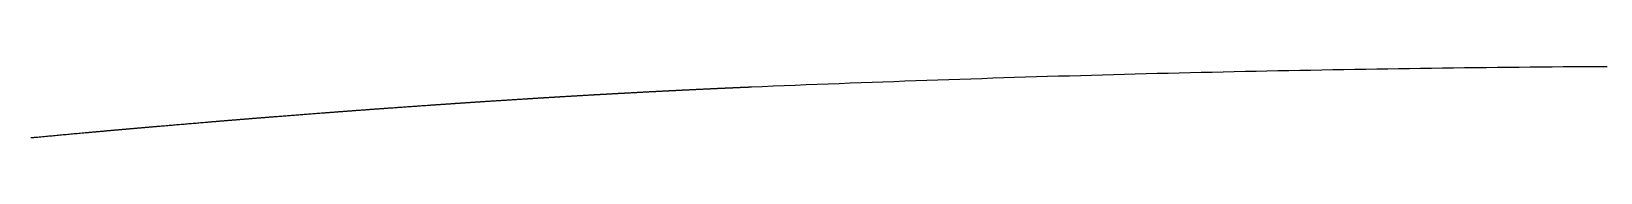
# Model space of a CAD drawing. Header units: millimetres. Extents: x 0 to 610, y 0 to 457.
# Drawn here: x 136.82 to 139.794, y 112.247 to 112.382 of the extents above; entities that cross this region are included whole.
import ezdxf

# ---------------------------------------------------------------- set-up
doc = ezdxf.new("R2010")
doc.units = ezdxf.units.MM
doc.layers.add('CUT_AIRCRAFT', color=7, linetype='Continuous')

msp = doc.modelspace()

# ---------------------------------------------------------------- linework, layer by layer
at = {"layer": 'CUT_AIRCRAFT'}
msp.add_lwpolyline([(136.81876, 112.24655), (136.82034, 112.2467), (136.82186, 112.24684), (136.82326, 112.24697), (136.82454, 112.24709), (136.82584, 112.24721), (136.82738, 112.24735), (136.82935, 112.24754), (136.83188, 112.24777), (136.83484, 112.24805), (136.83804, 112.24834), (136.84126, 112.24864), (136.84435, 112.24893), (136.84734, 112.24921), (136.85025, 112.24948), (136.85317, 112.24975), (136.85611, 112.25002), (136.85909, 112.25029), (136.86208, 112.25057), (136.86507, 112.25084), (136.86806, 112.25112), (136.87104, 112.25139), (136.87401, 112.25167), (136.87698, 112.25194), (136.87995, 112.25221), (136.88292, 112.25248), (136.8859, 112.25275), (136.88888, 112.25303), (136.89188, 112.2533), (136.89487, 112.25357), (136.89785, 112.25384), (136.90079, 112.25411), (136.9037, 112.25438), (136.90661, 112.25464), (136.90959, 112.25491), (136.91269, 112.25519), (136.91593, 112.25549), (136.91913, 112.25578), (136.92209, 112.25604), (136.9246, 112.25627), (136.92652, 112.25644), (136.92799, 112.25658), (136.92922, 112.25669), (136.93042, 112.25679), (136.93174, 112.25691), (136.93319, 112.25704), (136.93471, 112.25718), (136.93623, 112.25732), (136.93772, 112.25745), (136.93917, 112.25758), (136.94061, 112.25771), (136.94205, 112.25784), (136.94349, 112.25797), (136.94494, 112.2581), (136.9464, 112.25823), (136.94786, 112.25836), (136.94932, 112.25849), (136.95077, 112.25862), (136.95222, 112.25875), (136.95368, 112.25888), (136.95513, 112.25901), (136.95658, 112.25914), (136.95804, 112.25927), (136.95949, 112.2594), (136.96095, 112.25953), (136.9624, 112.25966), (136.96385, 112.25979), (136.96531, 112.25992), (136.96676, 112.26005), (136.96821, 112.26018), (136.96967, 112.2603), (136.97112, 112.26043), (136.97257, 112.26056), (136.97403, 112.26069), (136.97548, 112.26082), (136.97693, 112.26095), (136.97839, 112.26108), (136.97984, 112.26121), (136.98129, 112.26134), (136.98275, 112.26146), (136.9842, 112.26159), (136.98565, 112.26172), (136.98711, 112.26185), (136.98856, 112.26198), (136.99001, 112.26211), (136.99147, 112.26223), (136.99292, 112.26236), (136.99437, 112.26249), (136.99582, 112.26262), (136.99728, 112.26275), (136.99873, 112.26287), (137.00018, 112.263), (137.00164, 112.26313), (137.00309, 112.26326), (137.00454, 112.26338), (137.006, 112.26351), (137.00745, 112.26364), (137.0089, 112.26377), (137.01035, 112.26389), (137.01181, 112.26402), (137.01326, 112.26415), (137.01471, 112.26427), (137.01617, 112.2644), (137.01762, 112.26453), (137.01907, 112.26466), (137.02052, 112.26478), (137.02198, 112.26491), (137.02343, 112.26504), (137.02488, 112.26516), (137.02633, 112.26529), (137.02779, 112.26542), (137.02924, 112.26554), (137.03069, 112.26567), (137.03214, 112.26579), (137.0336, 112.26592), (137.03505, 112.26605), (137.0365, 112.26617), (137.03795, 112.2663), (137.0394, 112.26642), (137.04086, 112.26655), (137.04231, 112.26668), (137.04377, 112.2668), (137.04522, 112.26693), (137.04667, 112.26705), (137.0481, 112.26718), (137.04954, 112.2673), (137.05099, 112.26743), (137.05247, 112.26755), (137.05399, 112.26769), (137.0555, 112.26782), (137.05694, 112.26794), (137.05828, 112.26806), (137.0595, 112.26816), (137.06075, 112.26827), (137.06222, 112.26839), (137.06409, 112.26856), (137.0665, 112.26876), (137.06931, 112.269), (137.07235, 112.26926), (137.07541, 112.26953), (137.07835, 112.26978), (137.08118, 112.27002), (137.08395, 112.27026), (137.08672, 112.27049), (137.08952, 112.27073), (137.09235, 112.27097), (137.09519, 112.27121), (137.09803, 112.27145), (137.10087, 112.27169), (137.1037, 112.27193), (137.10653, 112.27217), (137.10935, 112.27241), (137.11217, 112.27265), (137.11499, 112.27289), (137.11782, 112.27313), (137.12066, 112.27336), (137.12351, 112.2736), (137.12635, 112.27384), (137.12918, 112.27408), (137.13197, 112.27431), (137.13473, 112.27455), (137.1375, 112.27478), (137.14034, 112.27501), (137.14328, 112.27526), (137.14636, 112.27552), (137.1494, 112.27577), (137.15221, 112.276), (137.15459, 112.2762), (137.15641, 112.27635), (137.1578, 112.27647), (137.15897, 112.27657), (137.1601, 112.27666), (137.16135, 112.27676), (137.16273, 112.27688), (137.16416, 112.277), (137.1656, 112.27711), (137.16701, 112.27723), (137.16839, 112.27734), (137.16975, 112.27746), (137.1711, 112.27757), (137.17247, 112.27768), (137.17385, 112.2778), (137.17523, 112.27791), (137.17661, 112.27802), (137.17799, 112.27814), (137.17936, 112.27825), (137.18074, 112.27836), (137.18211, 112.27848), (137.18349, 112.27859), (137.18486, 112.2787), (137.18624, 112.27882), (137.18761, 112.27893), (137.18899, 112.27904), (137.19037, 112.27915), (137.19174, 112.27927), (137.19312, 112.27938), (137.19449, 112.27949), (137.19587, 112.2796), (137.19725, 112.27972), (137.19862, 112.27983), (137.2, 112.27994), (137.20137, 112.28005), (137.20275, 112.28017), (137.20412, 112.28028), (137.2055, 112.28039), (137.20687, 112.2805), (137.20825, 112.28061), (137.20962, 112.28073), (137.211, 112.28084), (137.21237, 112.28095), (137.21375, 112.28106), (137.21512, 112.28117), (137.2165, 112.28128), (137.21787, 112.2814), (137.21925, 112.28151), (137.22062, 112.28162), (137.222, 112.28173), (137.22337, 112.28184), (137.22475, 112.28195), (137.22612, 112.28206), (137.2275, 112.28217), (137.22887, 112.28229), (137.23025, 112.2824), (137.23162, 112.28251), (137.233, 112.28262), (137.23437, 112.28273), (137.23575, 112.28284), (137.23712, 112.28295), (137.2385, 112.28306), (137.23987, 112.28317), (137.24124, 112.28328), (137.24262, 112.28339), (137.24399, 112.2835), (137.24537, 112.28361), (137.24674, 112.28372), (137.24812, 112.28383), (137.24949, 112.28394), (137.25086, 112.28405), (137.25224, 112.28416), (137.25361, 112.28427), (137.25499, 112.28438), (137.25636, 112.28449), (137.25773, 112.2846), (137.25911, 112.28471), (137.26048, 112.28482), (137.26185, 112.28493), (137.26323, 112.28504), (137.2646, 112.28515), (137.26598, 112.28526), (137.26736, 112.28537), (137.26873, 112.28548), (137.2701, 112.28559), (137.27146, 112.28569), (137.27282, 112.2858), (137.27419, 112.28591), (137.27559, 112.28602), (137.27703, 112.28614), (137.27845, 112.28625), (137.27982, 112.28636), (137.28109, 112.28646), (137.28224, 112.28655), (137.28343, 112.28664), (137.28481, 112.28675), (137.28658, 112.28689), (137.28885, 112.28707), (137.2915, 112.28728), (137.29436, 112.2875), (137.29724, 112.28773), (137.30001, 112.28795), (137.30268, 112.28816), (137.30529, 112.28836), (137.3079, 112.28856), (137.31054, 112.28877), (137.3132, 112.28898), (137.31588, 112.28919), (137.31856, 112.2894), (137.32123, 112.2896), (137.3239, 112.28981), (137.32656, 112.29002), (137.32921, 112.29022), (137.33187, 112.29043), (137.33453, 112.29063), (137.3372, 112.29084), (137.33987, 112.29105), (137.34255, 112.29125), (137.34523, 112.29146), (137.34789, 112.29166), (137.35052, 112.29187), (137.35312, 112.29207), (137.35573, 112.29227), (137.3584, 112.29247), (137.36118, 112.29268), (137.36407, 112.2929), (137.36694, 112.29312), (137.36959, 112.29332), (137.37183, 112.29349), (137.37354, 112.29363), (137.37485, 112.29372), (137.37593, 112.29381), (137.37699, 112.29389), (137.37817, 112.29398), (137.37946, 112.29407), (137.3808, 112.29418), (137.38215, 112.29428), (137.38347, 112.29438), (137.38476, 112.29448), (137.38604, 112.29457), (137.38731, 112.29467), (137.3886, 112.29477), (137.38988, 112.29486), (137.39118, 112.29496), (137.39247, 112.29506), (137.39377, 112.29516), (137.39506, 112.29525), (137.39635, 112.29535), (137.39763, 112.29545), (137.39892, 112.29554), (137.40021, 112.29564), (137.4015, 112.29574), (137.40279, 112.29583), (137.40408, 112.29593), (137.40537, 112.29603), (137.40666, 112.29612), (137.40795, 112.29622), (137.40924, 112.29632), (137.41053, 112.29641), (137.41182, 112.29651), (137.41311, 112.29661), (137.4144, 112.2967), (137.41569, 112.2968), (137.41698, 112.2969), (137.41827, 112.29699), (137.41956, 112.29709), (137.42085, 112.29718), (137.42214, 112.29728), (137.42343, 112.29738), (137.42472, 112.29747), (137.426, 112.29757), (137.42729, 112.29766), (137.42858, 112.29776), (137.42987, 112.29785), (137.43116, 112.29795), (137.43245, 112.29805), (137.43374, 112.29814), (137.43503, 112.29824), (137.43632, 112.29833), (137.4376, 112.29843), (137.43889, 112.29852), (137.44018, 112.29862), (137.44147, 112.29871), (137.44276, 112.29881), (137.44405, 112.2989), (137.44534, 112.299), (137.44663, 112.29909), (137.44791, 112.29919), (137.4492, 112.29928), (137.45049, 112.29938), (137.45178, 112.29947), (137.45307, 112.29957), (137.45436, 112.29966), (137.45565, 112.29975), (137.45693, 112.29985), (137.45822, 112.29994), (137.45951, 112.30004), (137.4608, 112.30013), (137.46208, 112.30023), (137.46337, 112.30032), (137.46466, 112.30041), (137.46595, 112.30051), (137.46724, 112.3006), (137.46852, 112.3007), (137.46981, 112.30079), (137.4711, 112.30088), (137.47238, 112.30098), (137.47367, 112.30107), (137.47496, 112.30116), (137.47625, 112.30126), (137.47754, 112.30135), (137.47883, 112.30144), (137.48011, 112.30154), (137.48138, 112.30163), (137.48266, 112.30172), (137.48395, 112.30181), (137.48526, 112.30191), (137.4866, 112.30201), (137.48794, 112.3021), (137.48922, 112.3022), (137.49041, 112.30228), (137.49149, 112.30236), (137.4926, 112.30244), (137.4939, 112.30253), (137.49556, 112.30265), (137.49768, 112.3028), (137.50015, 112.30298), (137.50281, 112.30317), (137.5055, 112.30336), (137.50808, 112.30355), (137.51057, 112.30373), (137.51301, 112.3039), (137.51544, 112.30407), (137.51789, 112.30425), (137.52038, 112.30443), (137.52287, 112.3046), (137.52537, 112.30478), (137.52787, 112.30496), (137.53035, 112.30513), (137.53283, 112.30531), (137.53531, 112.30548), (137.53779, 112.30566), (137.54027, 112.30583), (137.54275, 112.30601), (137.54524, 112.30618), (137.54774, 112.30636), (137.55024, 112.30653), (137.55272, 112.30671), (137.55518, 112.30688), (137.5576, 112.30705), (137.56004, 112.30722), (137.56252, 112.30739), (137.56511, 112.30757), (137.56781, 112.30776), (137.57048, 112.30794), (137.57295, 112.30811), (137.57504, 112.30826), (137.57663, 112.30837), (137.57784, 112.30845), (137.57885, 112.30852), (137.57983, 112.30859), (137.58092, 112.30866), (137.58211, 112.30875), (137.58336, 112.30883), (137.58461, 112.30892), (137.58584, 112.309), (137.58704, 112.30908), (137.58822, 112.30917), (137.5894, 112.30925), (137.59059, 112.30933), (137.59179, 112.30941), (137.59299, 112.30949), (137.59419, 112.30957), (137.59539, 112.30966), (137.59658, 112.30974), (137.59778, 112.30982), (137.59897, 112.3099), (137.60017, 112.30998), (137.60136, 112.31006), (137.60256, 112.31015), (137.60376, 112.31023), (137.60495, 112.31031), (137.60615, 112.31039), (137.60735, 112.31047), (137.60854, 112.31055), (137.60974, 112.31063), (137.61093, 112.31072), (137.61213, 112.3108), (137.61333, 112.31088), (137.61452, 112.31096), (137.61572, 112.31104), (137.61691, 112.31112), (137.61811, 112.3112), (137.6193, 112.31128), (137.6205, 112.31136), (137.62169, 112.31144), (137.62289, 112.31152), (137.62408, 112.3116), (137.62528, 112.31169), (137.62647, 112.31177), (137.62767, 112.31185), (137.62886, 112.31193), (137.63006, 112.31201), (137.63125, 112.31209), (137.63245, 112.31217), (137.63364, 112.31225), (137.63484, 112.31233), (137.63603, 112.31241), (137.63723, 112.31249), (137.63842, 112.31257), (137.63962, 112.31265), (137.64081, 112.31273), (137.64201, 112.31281), (137.6432, 112.31289), (137.64439, 112.31297), (137.64559, 112.31305), (137.64678, 112.31312), (137.64798, 112.3132), (137.64917, 112.31328), (137.65037, 112.31336), (137.65156, 112.31344), (137.65276, 112.31352), (137.65395, 112.3136), (137.65514, 112.31368), (137.65634, 112.31376), (137.65753, 112.31384), (137.65872, 112.31392), (137.65992, 112.314), (137.66111, 112.31407), (137.6623, 112.31415), (137.6635, 112.31423), (137.66469, 112.31431), (137.66588, 112.31439), (137.66707, 112.31447), (137.66827, 112.31455), (137.66946, 112.31462), (137.67065, 112.3147), (137.67185, 112.31478), (137.67305, 112.31486), (137.67424, 112.31494), (137.67543, 112.31502), (137.67661, 112.31509), (137.67779, 112.31517), (137.67899, 112.31525), (137.6802, 112.31533), (137.68143, 112.31541), (137.68265, 112.31549), (137.68384, 112.31557), (137.68497, 112.31564), (137.68603, 112.31571), (137.6871, 112.31578), (137.6883, 112.31586), (137.68974, 112.31595), (137.69149, 112.31606), (137.69348, 112.31619), (137.69559, 112.31633), (137.69772, 112.31647), (137.69979, 112.3166), (137.70178, 112.31673), (137.70375, 112.31685), (137.70571, 112.31698), (137.70768, 112.31711), (137.70968, 112.31724), (137.71168, 112.31736), (137.71369, 112.31749), (137.71569, 112.31762), (137.71768, 112.31775), (137.71968, 112.31788), (137.72167, 112.318), (137.72366, 112.31813), (137.72565, 112.31826), (137.72764, 112.31838), (137.72964, 112.31851), (137.73165, 112.31864), (137.73366, 112.31876), (137.73565, 112.31889), (137.73762, 112.31901), (137.73956, 112.31914), (137.74151, 112.31926), (137.74351, 112.31939), (137.7456, 112.31952), (137.74779, 112.31965), (137.74996, 112.31979), (137.75194, 112.31991), (137.75357, 112.32002), (137.75474, 112.32009), (137.75556, 112.32014), (137.75618, 112.32018), (137.75678, 112.32022), (137.75749, 112.32026), (137.75829, 112.32031), (137.75914, 112.32036), (137.75999, 112.32042), (137.76082, 112.32047), (137.76163, 112.32052), (137.76242, 112.32057), (137.76321, 112.32062), (137.764, 112.32067), (137.7648, 112.32072), (137.76561, 112.32077), (137.76642, 112.32082), (137.76722, 112.32087), (137.76802, 112.32092), (137.76882, 112.32097), (137.76963, 112.32101), (137.77043, 112.32106), (137.77123, 112.32111), (137.77203, 112.32116), (137.77284, 112.32121), (137.77364, 112.32126), (137.77444, 112.32131), (137.77524, 112.32136), (137.77605, 112.32141), (137.77685, 112.32146), (137.77765, 112.32151), (137.77845, 112.32156), (137.77926, 112.32161), (137.78006, 112.32166), (137.78086, 112.32171), (137.78166, 112.32176), (137.78246, 112.32181), (137.78326, 112.32185), (137.78407, 112.3219), (137.78487, 112.32195), (137.78567, 112.322), (137.78647, 112.32205), (137.78727, 112.3221), (137.78808, 112.32215), (137.78888, 112.3222), (137.78968, 112.32225), (137.79048, 112.3223), (137.79128, 112.32234), (137.79208, 112.32239), (137.79288, 112.32244), (137.79369, 112.32249), (137.79449, 112.32254), (137.79529, 112.32259), (137.79609, 112.32264), (137.79689, 112.32269), (137.79769, 112.32274), (137.7985, 112.32278), (137.7993, 112.32283), (137.8001, 112.32288), (137.8009, 112.32293), (137.8017, 112.32298), (137.8025, 112.32303), (137.8033, 112.32308), (137.80411, 112.32312), (137.80491, 112.32317), (137.80571, 112.32322), (137.80651, 112.32327), (137.80731, 112.32332), (137.80811, 112.32337), (137.80891, 112.32341), (137.80971, 112.32346), (137.81051, 112.32351), (137.81131, 112.32356), (137.81211, 112.32361), (137.81291, 112.32365), (137.81371, 112.3237), (137.81451, 112.32375), (137.81531, 112.3238), (137.81611, 112.32385), (137.81691, 112.32389), (137.81772, 112.32394), (137.81852, 112.32399), (137.81932, 112.32404), (137.82012, 112.32409), (137.82092, 112.32413), (137.82171, 112.32418), (137.8225, 112.32423), (137.8233, 112.32428), (137.82412, 112.32433), (137.82495, 112.32438), (137.82578, 112.32442), (137.82658, 112.32447), (137.82732, 112.32452), (137.82799, 112.32456), (137.82868, 112.3246), (137.82949, 112.32465), (137.83052, 112.32471), (137.83184, 112.32479), (137.83338, 112.32488), (137.83504, 112.32497), (137.83671, 112.32507), (137.83832, 112.32517), (137.83987, 112.32526), (137.84139, 112.32535), (137.8429, 112.32544), (137.84443, 112.32553), (137.84598, 112.32562), (137.84753, 112.32571), (137.84909, 112.3258), (137.85064, 112.32589), (137.85219, 112.32598), (137.85373, 112.32607), (137.85528, 112.32616), (137.85682, 112.32625), (137.85836, 112.32634), (137.85991, 112.32643), (137.86146, 112.32652), (137.86302, 112.32661), (137.86457, 112.3267), (137.86612, 112.32679), (137.86765, 112.32688), (137.86916, 112.32697), (137.87067, 112.32706), (137.87222, 112.32715), (137.87383, 112.32724), (137.87551, 112.32734), (137.87717, 112.32743), (137.87871, 112.32752), (137.88001, 112.32759), (137.881, 112.32765), (137.88176, 112.32769), (137.88239, 112.32773), (137.883, 112.32777), (137.88368, 112.3278), (137.88442, 112.32785), (137.8852, 112.32789), (137.88598, 112.32794), (137.88675, 112.32798), (137.88749, 112.32802), (137.88823, 112.32806), (137.88897, 112.32811), (137.88971, 112.32815), (137.89046, 112.32819), (137.89121, 112.32823), (137.89195, 112.32828), (137.8927, 112.32832), (137.89345, 112.32836), (137.89419, 112.3284), (137.89494, 112.32844), (137.89568, 112.32849), (137.89643, 112.32853), (137.89718, 112.32857), (137.89792, 112.32861), (137.89867, 112.32866), (137.89942, 112.3287), (137.90016, 112.32874), (137.90091, 112.32878), (137.90165, 112.32882), (137.9024, 112.32887), (137.90315, 112.32891), (137.90389, 112.32895), (137.90464, 112.32899), (137.90538, 112.32903), (137.90613, 112.32908), (137.90687, 112.32912), (137.90762, 112.32916), (137.90836, 112.3292), (137.90911, 112.32924), (137.90985, 112.32928), (137.9106, 112.32933), (137.91134, 112.32937), (137.91209, 112.32941), (137.91283, 112.32945), (137.91358, 112.32949), (137.91432, 112.32953), (137.91507, 112.32958), (137.91581, 112.32962), (137.91656, 112.32966), (137.9173, 112.3297), (137.91805, 112.32974), (137.91879, 112.32978), (137.91954, 112.32982), (137.92028, 112.32987), (137.92103, 112.32991), (137.92177, 112.32995), (137.92252, 112.32999), (137.92326, 112.33003), (137.92401, 112.33007), (137.92475, 112.33011), (137.9255, 112.33015), (137.92624, 112.3302), (137.92699, 112.33024), (137.92773, 112.33028), (137.92847, 112.33032), (137.92922, 112.33036), (137.92996, 112.3304), (137.93071, 112.33044), (137.93145, 112.33048), (137.93219, 112.33052), (137.93294, 112.33056), (137.93368, 112.33061), (137.93442, 112.33065), (137.93517, 112.33069), (137.93591, 112.33073), (137.93666, 112.33077), (137.9374, 112.33081), (137.93814, 112.33085), (137.93889, 112.33089), (137.93963, 112.33093), (137.94038, 112.33097), (137.94112, 112.33101), (137.94186, 112.33105), (137.9426, 112.33109), (137.94334, 112.33113), (137.94408, 112.33117), (137.94482, 112.33121), (137.94558, 112.33126), (137.94635, 112.3313), (137.94712, 112.33134), (137.94786, 112.33138), (137.94855, 112.33142), (137.94918, 112.33145), (137.94982, 112.33149), (137.95057, 112.33153), (137.95153, 112.33158), (137.95275, 112.33164), (137.95417, 112.33172), (137.9557, 112.3318), (137.95725, 112.33189), (137.95874, 112.33197), (137.96017, 112.33204), (137.96157, 112.33212), (137.96297, 112.33219), (137.96439, 112.33227), (137.96582, 112.33235), (137.96726, 112.33242), (137.9687, 112.3325), (137.97013, 112.33258), (137.97156, 112.33265), (137.97299, 112.33273), (137.97442, 112.3328), (137.97584, 112.33288), (137.97727, 112.33295), (137.9787, 112.33303), (137.98014, 112.33311), (137.98158, 112.33318), (137.98301, 112.33326), (137.98444, 112.33333), (137.98586, 112.33341), (137.98725, 112.33348), (137.98865, 112.33355), (137.99008, 112.33363), (137.99157, 112.33371), (137.99313, 112.33379), (137.99467, 112.33387), (137.99609, 112.33394), (137.99729, 112.334), (137.9982, 112.33405), (137.9989, 112.33409), (137.99948, 112.33412), (138.00004, 112.33415), (138.00066, 112.33418), (138.00135, 112.33421), (138.00207, 112.33425), (138.00279, 112.33429), (138.00349, 112.33432), (138.00418, 112.33436), (138.00486, 112.33439), (138.00553, 112.33443), (138.00622, 112.33446), (138.0069, 112.3345), (138.00759, 112.33453), (138.00828, 112.33457), (138.00897, 112.33461), (138.00965, 112.33464), (138.01034, 112.33468), (138.01103, 112.33471), (138.01171, 112.33475), (138.0124, 112.33478), (138.01309, 112.33482), (138.01377, 112.33485), (138.01446, 112.33489), (138.01515, 112.33492), (138.01583, 112.33496), (138.01652, 112.33499), (138.01721, 112.33503), (138.01789, 112.33506), (138.01858, 112.3351), (138.01926, 112.33513), (138.01995, 112.33517), (138.02064, 112.3352), (138.02132, 112.33524), (138.02201, 112.33527), (138.02269, 112.3353), (138.02338, 112.33534), (138.02406, 112.33537), (138.02475, 112.33541), (138.02543, 112.33544), (138.02612, 112.33548), (138.0268, 112.33551), (138.02749, 112.33555), (138.02817, 112.33558), (138.02886, 112.33562), (138.02955, 112.33565), (138.03023, 112.33569), (138.03092, 112.33572), (138.0316, 112.33575), (138.03229, 112.33579), (138.03297, 112.33582), (138.03366, 112.33586), (138.03434, 112.33589), (138.03503, 112.33593), (138.03571, 112.33596), (138.0364, 112.33599), (138.03708, 112.33603), (138.03777, 112.33606), (138.03845, 112.3361), (138.03914, 112.33613), (138.03982, 112.33616), (138.04051, 112.3362), (138.04119, 112.33623), (138.04188, 112.33627), (138.04256, 112.3363), (138.04324, 112.33633), (138.04393, 112.33637), (138.04461, 112.3364), (138.04529, 112.33644), (138.04598, 112.33647), (138.04666, 112.3365), (138.04735, 112.33654), (138.04803, 112.33657), (138.04871, 112.3366), (138.0494, 112.33664), (138.05008, 112.33667), (138.05076, 112.33671), (138.05145, 112.33674), (138.05213, 112.33677), (138.05282, 112.33681), (138.0535, 112.33684), (138.05418, 112.33687), (138.05486, 112.33691), (138.05554, 112.33694), (138.05622, 112.33697), (138.0569, 112.33701), (138.0576, 112.33704), (138.05831, 112.33707), (138.05901, 112.33711), (138.05969, 112.33714), (138.06033, 112.33717), (138.06092, 112.3372), (138.06152, 112.33723), (138.06221, 112.33726), (138.06306, 112.33731), (138.06414, 112.33736), (138.06539, 112.33742), (138.06672, 112.33748), (138.06807, 112.33755), (138.06936, 112.33761), (138.07062, 112.33767), (138.07184, 112.33773), (138.07307, 112.33779), (138.07431, 112.33785), (138.07556, 112.33791), (138.07681, 112.33797), (138.07807, 112.33803), (138.07932, 112.33809), (138.08057, 112.33815), (138.08182, 112.33821), (138.08307, 112.33827), (138.08432, 112.33832), (138.08556, 112.33838), (138.08681, 112.33844), (138.08807, 112.3385), (138.08933, 112.33856), (138.09058, 112.33862), (138.09183, 112.33868), (138.09306, 112.33874), (138.09428, 112.33879), (138.0955, 112.33885), (138.09675, 112.33891), (138.09806, 112.33897), (138.09942, 112.33903), (138.10077, 112.3391), (138.10201, 112.33915), (138.10305, 112.3392), (138.10383, 112.33924), (138.1044, 112.33926), (138.10487, 112.33929), (138.10532, 112.33931), (138.10583, 112.33933), (138.1064, 112.33936), (138.10699, 112.33938), (138.10759, 112.33941), (138.10817, 112.33944), (138.10874, 112.33946), (138.1093, 112.33949), (138.10986, 112.33952), (138.11042, 112.33954), (138.11098, 112.33957), (138.11155, 112.33959), (138.11212, 112.33962), (138.11269, 112.33965), (138.11326, 112.33967), (138.11382, 112.3397), (138.11439, 112.33972), (138.11495, 112.33975), (138.11552, 112.33977), (138.11609, 112.3398), (138.11665, 112.33983), (138.11722, 112.33985), (138.11779, 112.33988), (138.11835, 112.3399), (138.11892, 112.33993), (138.11949, 112.33995), (138.12005, 112.33998), (138.12062, 112.34001), (138.12119, 112.34003), (138.12175, 112.34006), (138.12232, 112.34008), (138.12288, 112.34011), (138.12345, 112.34013), (138.12401, 112.34016), (138.12458, 112.34018), (138.12514, 112.34021), (138.12571, 112.34024), (138.12627, 112.34026), (138.12684, 112.34029), (138.1274, 112.34031), (138.12797, 112.34034), (138.12854, 112.34036), (138.1291, 112.34039), (138.12967, 112.34041), (138.13023, 112.34044), (138.1308, 112.34046), (138.13136, 112.34049), (138.13193, 112.34051), (138.13249, 112.34054), (138.13306, 112.34056), (138.13362, 112.34059), (138.13419, 112.34061), (138.13475, 112.34064), (138.13532, 112.34066), (138.13588, 112.34069), (138.13645, 112.34071), (138.13701, 112.34074), (138.13758, 112.34076), (138.13814, 112.34079), (138.13871, 112.34081), (138.13927, 112.34084), (138.13983, 112.34086), (138.1404, 112.34089), (138.14096, 112.34091), (138.14153, 112.34094), (138.14209, 112.34096), (138.14265, 112.34099), (138.14322, 112.34101), (138.14378, 112.34104), (138.14434, 112.34106), (138.14491, 112.34109), (138.14547, 112.34111), (138.14603, 112.34114), (138.1466, 112.34116), (138.14716, 112.34119), (138.14773, 112.34121), (138.14829, 112.34124), (138.14885, 112.34126), (138.14942, 112.34128), (138.14998, 112.34131), (138.15054, 112.34133), (138.15111, 112.34136), (138.15167, 112.34138), (138.15223, 112.34141), (138.1528, 112.34143), (138.15336, 112.34146), (138.15393, 112.34148), (138.15449, 112.3415), (138.15505, 112.34153), (138.1556, 112.34155), (138.15616, 112.34158), (138.15672, 112.3416), (138.1573, 112.34163), (138.1579, 112.34165), (138.15852, 112.34168), (138.15915, 112.3417), (138.15978, 112.34173), (138.16041, 112.34176), (138.16103, 112.34179), (138.16165, 112.34181), (138.16226, 112.34184), (138.16288, 112.34186), (138.1635, 112.34189), (138.16412, 112.34192), (138.16474, 112.34194), (138.16536, 112.34197), (138.16598, 112.342), (138.1666, 112.34202), (138.16722, 112.34205), (138.16784, 112.34208), (138.16846, 112.3421), (138.16908, 112.34213), (138.1697, 112.34215), (138.17033, 112.34218), (138.17095, 112.34221), (138.17157, 112.34223), (138.17218, 112.34226), (138.17277, 112.34228), (138.17337, 112.34231), (138.17399, 112.34233), (138.17466, 112.34236), (138.17537, 112.34239), (138.17607, 112.34242), (138.17669, 112.34245), (138.17713, 112.34247), (138.17736, 112.34248), (138.17737, 112.34248), (138.17738, 112.34248), (138.1774, 112.34248), (138.17743, 112.34248), (138.17751, 112.34248), (138.1776, 112.34249), (138.17767, 112.34249), (138.17773, 112.34249), (138.17778, 112.34249), (138.17783, 112.34249), (138.17789, 112.3425), (138.17794, 112.3425), (138.178, 112.3425), (138.17806, 112.3425), (138.17812, 112.34251), (138.17818, 112.34251), (138.17824, 112.34251), (138.1783, 112.34251), (138.17835, 112.34252), (138.17841, 112.34252), (138.17847, 112.34252), (138.17853, 112.34252), (138.17859, 112.34253), (138.17864, 112.34253), (138.1787, 112.34253), (138.17876, 112.34253), (138.17882, 112.34254), (138.17888, 112.34254), (138.17894, 112.34254), (138.17899, 112.34254), (138.17905, 112.34255), (138.17911, 112.34255), (138.17917, 112.34255), (138.17923, 112.34255), (138.17928, 112.34256), (138.17934, 112.34256), (138.1794, 112.34256), (138.17946, 112.34256), (138.17952, 112.34256), (138.17957, 112.34257), (138.17963, 112.34257), (138.17969, 112.34257), (138.17975, 112.34257), (138.17981, 112.34258), (138.17986, 112.34258), (138.17992, 112.34258), (138.17998, 112.34258), (138.18004, 112.34259), (138.1801, 112.34259), (138.18016, 112.34259), (138.18021, 112.34259), (138.18027, 112.3426), (138.18033, 112.3426), (138.18039, 112.3426), (138.18045, 112.3426), (138.1805, 112.34261), (138.18056, 112.34261), (138.18062, 112.34261), (138.18068, 112.34261), (138.18074, 112.34262), (138.18079, 112.34262), (138.18085, 112.34262), (138.18091, 112.34262), (138.18097, 112.34263), (138.18103, 112.34263), (138.18108, 112.34263), (138.18114, 112.34263), (138.1812, 112.34263), (138.18126, 112.34264), (138.18132, 112.34264), (138.18138, 112.34264), (138.18143, 112.34264), (138.18149, 112.34265), (138.18155, 112.34265), (138.18161, 112.34265), (138.18167, 112.34265), (138.18172, 112.34266), (138.18178, 112.34266), (138.18184, 112.34266), (138.1819, 112.34266), (138.18196, 112.34267), (138.18201, 112.34267), (138.18207, 112.34267), (138.18213, 112.34267), (138.18219, 112.34268), (138.18225, 112.34268), (138.1823, 112.34268), (138.18236, 112.34268), (138.18242, 112.34269), (138.18248, 112.34269), (138.18254, 112.34269), (138.18259, 112.34269), (138.18265, 112.34269), (138.18271, 112.3427), (138.18277, 112.3427), (138.18283, 112.3427), (138.18289, 112.3427), (138.18294, 112.34271), (138.183, 112.34271), (138.18306, 112.34271), (138.18312, 112.34271), (138.18318, 112.34272), (138.18323, 112.34272), (138.18329, 112.34272), (138.18335, 112.34272), (138.18341, 112.34273), (138.18347, 112.34273), (138.18352, 112.34273), (138.18358, 112.34273), (138.18364, 112.34274), (138.1837, 112.34274), (138.18376, 112.34274), (138.18381, 112.34274), (138.18387, 112.34275), (138.18393, 112.34275), (138.18399, 112.34275), (138.18405, 112.34275), (138.1841, 112.34275), (138.18416, 112.34276), (138.18422, 112.34276), (138.18428, 112.34276), (138.18434, 112.34276), (138.18439, 112.34277), (138.18445, 112.34277), (138.18451, 112.34277), (138.18457, 112.34277), (138.20536, 112.34363), (138.22615, 112.34449), (138.24694, 112.34534), (138.26773, 112.34618), (138.28853, 112.34701), (138.30932, 112.34783), (138.33011, 112.34864), (138.3509, 112.34944), (138.37169, 112.35023), (138.39249, 112.35101), (138.41328, 112.35178), (138.43407, 112.35254), (138.45487, 112.35329), (138.47566, 112.35404), (138.49645, 112.35477), (138.51725, 112.35549), (138.53804, 112.3562), (138.55884, 112.35691), (138.57963, 112.3576), (138.60043, 112.35829), (138.62122, 112.35896), (138.64202, 112.35963), (138.66281, 112.36028), (138.68361, 112.36093), (138.7044, 112.36157), (138.7252, 112.36219), (138.74599, 112.36281), (138.76679, 112.36342), (138.78759, 112.36402), (138.80838, 112.36461), (138.82918, 112.36519), (138.84997, 112.36576), (138.87077, 112.36632), (138.89156, 112.36687), (138.91235, 112.36741), (138.93315, 112.36794), (138.95394, 112.36846), (138.97473, 112.36898), (138.99553, 112.36948), (139.01632, 112.36997), (139.03712, 112.37046), (139.05791, 112.37093), (139.07871, 112.3714), (139.0995, 112.37185), (139.1203, 112.3723), (139.14109, 112.37273), (139.16188, 112.37316), (139.18268, 112.37358), (139.20347, 112.37399), (139.22427, 112.37439), (139.24506, 112.37477), (139.26586, 112.37515), (139.28666, 112.37552), (139.30745, 112.37588), (139.32825, 112.37623), (139.34904, 112.37658), (139.36984, 112.37691), (139.39063, 112.37723), (139.41143, 112.37754), (139.43222, 112.37785), (139.45302, 112.37814), (139.47382, 112.37842), (139.49461, 112.3787), (139.51541, 112.37896), (139.5362, 112.37922), (139.55699, 112.37947), (139.57779, 112.3797), (139.59858, 112.37993), (139.61937, 112.38015), (139.64017, 112.38036), (139.66096, 112.38056), (139.68175, 112.38075), (139.70255, 112.38093), (139.72334, 112.3811), (139.74413, 112.38126), (139.76493, 112.38141), (139.78572, 112.38155), (139.80651, 112.38169)], dxfattribs=at)

doc.saveas('drawing.dxf')
